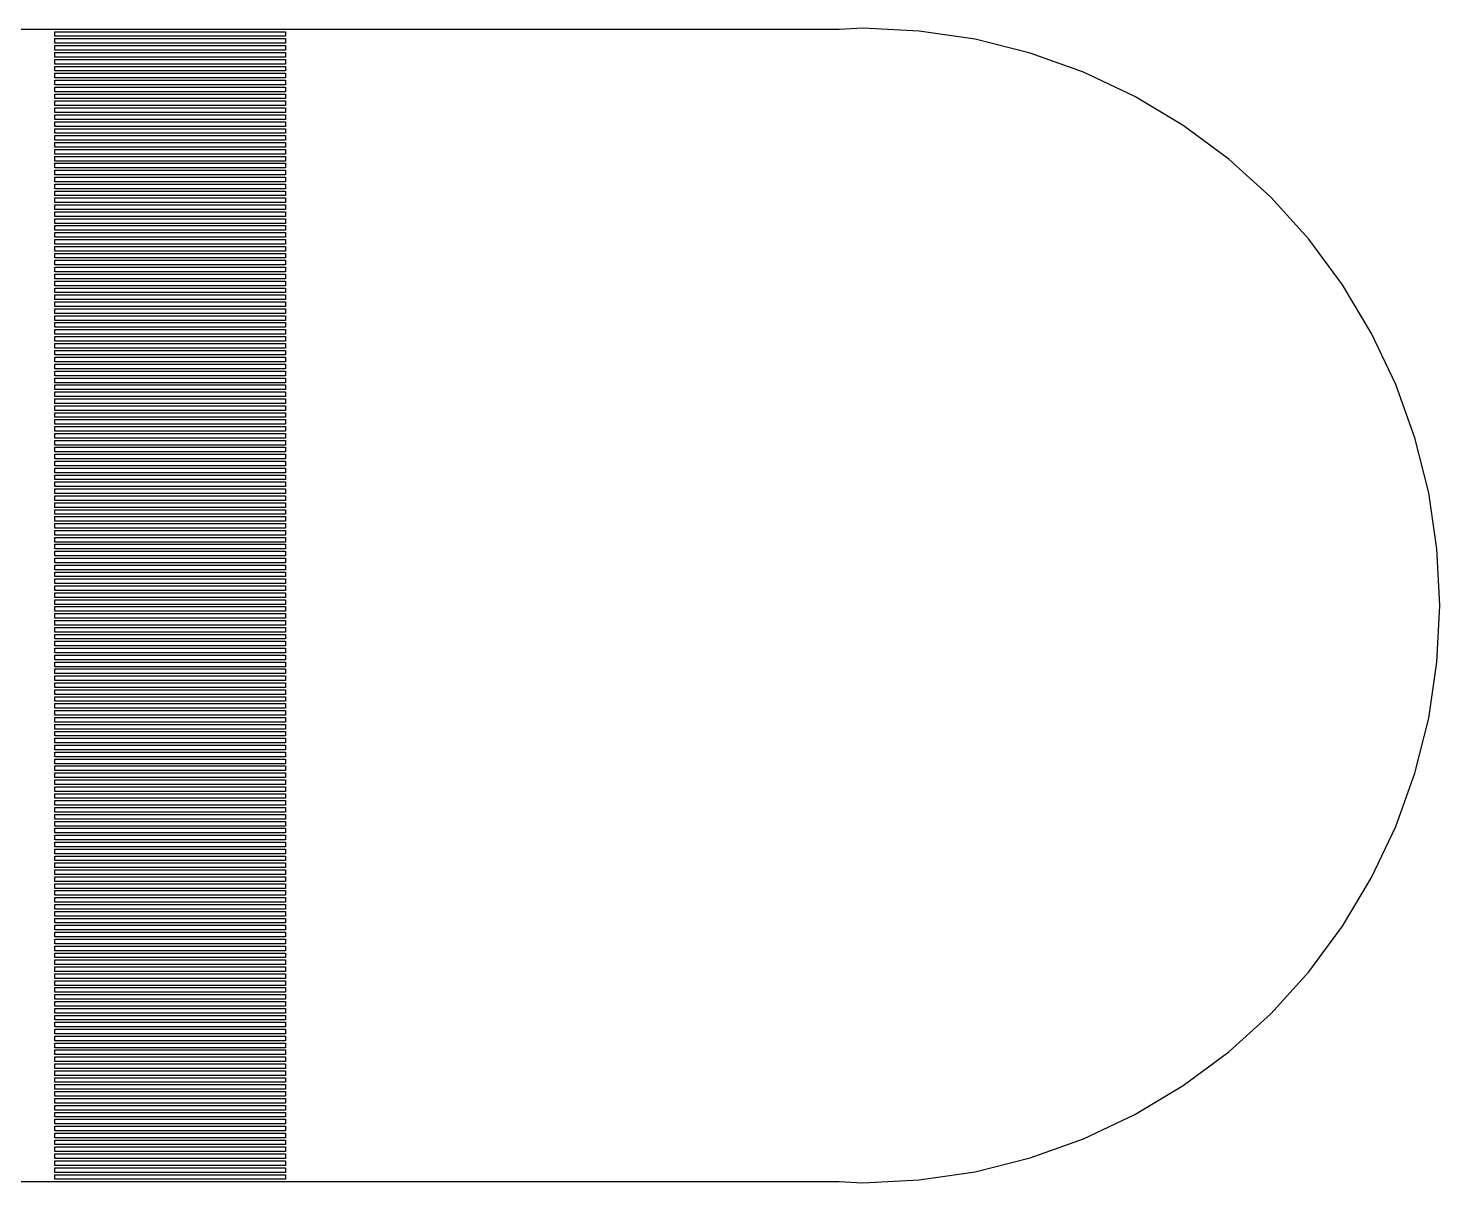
# Model space of a CAD drawing. Extents: x 0.5 to 47.5, y 0.5 to 53.5.
# Drawn here: x 17.39 to 23.5, y 18.5 to 23.5 of the extents above; entities that cross this region are included whole.
import ezdxf

# ---------------------------------------------------------------- set-up
doc = ezdxf.new("R2010")
doc.units = 0

msp = doc.modelspace()

# ---------------------------------------------------------------- linework, layer by layer
for p, q in [((20.8981, 23.495), (15.1019, 23.495)), ((17.5, 23.465), (17.5, 23.485)), ((17.5, 23.485), (18.5, 23.485)), ((18.5, 23.485), (18.5, 23.465)), ((21, 23.5), (20.8981, 23.495)), ((21.245, 23.488), (21, 23.5)), ((21.4877, 23.452), (21.245, 23.488)), ((18.5, 23.465), (17.5, 23.465)), ((17.5, 23.435), (17.5, 23.455)), ((17.5, 23.455), (18.5, 23.455)), ((18.5, 23.435), (17.5, 23.435)), ((17.5, 23.405), (17.5, 23.425)), ((17.5, 23.425), (18.5, 23.425)), ((18.5, 23.455), (18.5, 23.435)), ((18.5, 23.425), (18.5, 23.405)), ((21.7257, 23.3923), (21.4877, 23.452)), ((18.5, 23.405), (17.5, 23.405)), ((17.5, 23.375), (17.5, 23.395)), ((17.5, 23.395), (18.5, 23.395)), ((18.5, 23.375), (17.5, 23.375)), ((17.5, 23.345), (17.5, 23.365)), ((17.5, 23.365), (18.5, 23.365)), ((18.5, 23.395), (18.5, 23.375)), ((18.5, 23.365), (18.5, 23.345)), ((21.9567, 23.3097), (21.7257, 23.3923)), ((18.5, 23.345), (17.5, 23.345)), ((17.5, 23.315), (17.5, 23.335)), ((17.5, 23.335), (18.5, 23.335)), ((18.5, 23.315), (17.5, 23.315)), ((17.5, 23.285), (17.5, 23.305)), ((17.5, 23.305), (18.5, 23.305)), ((18.5, 23.335), (18.5, 23.315)), ((18.5, 23.305), (18.5, 23.285)), ((22.1785, 23.2048), (21.9567, 23.3097)), ((18.5, 23.285), (17.5, 23.285)), ((17.5, 23.255), (17.5, 23.275)), ((17.5, 23.275), (18.5, 23.275)), ((18.5, 23.255), (17.5, 23.255)), ((17.5, 23.225), (17.5, 23.245)), ((17.5, 23.245), (18.5, 23.245)), ((18.5, 23.275), (18.5, 23.255)), ((18.5, 23.245), (18.5, 23.225)), ((18.5, 23.225), (17.5, 23.225)), ((17.5, 23.195), (17.5, 23.215)), ((17.5, 23.215), (18.5, 23.215)), ((18.5, 23.195), (17.5, 23.195)), ((17.5, 23.165), (17.5, 23.185)), ((17.5, 23.185), (18.5, 23.185)), ((18.5, 23.215), (18.5, 23.195)), ((18.5, 23.185), (18.5, 23.165)), ((22.3889, 23.0787), (22.1785, 23.2048)), ((18.5, 23.165), (17.5, 23.165)), ((17.5, 23.135), (17.5, 23.155)), ((17.5, 23.155), (18.5, 23.155)), ((18.5, 23.135), (17.5, 23.135)), ((17.5, 23.105), (17.5, 23.125)), ((17.5, 23.125), (18.5, 23.125)), ((18.5, 23.155), (18.5, 23.135)), ((18.5, 23.125), (18.5, 23.105)), ((18.5, 23.105), (17.5, 23.105)), ((17.5, 23.075), (17.5, 23.095)), ((17.5, 23.095), (18.5, 23.095)), ((18.5, 23.075), (17.5, 23.075)), ((17.5, 23.045), (17.5, 23.065)), ((17.5, 23.065), (18.5, 23.065)), ((18.5, 23.095), (18.5, 23.075)), ((18.5, 23.065), (18.5, 23.045)), ((22.586, 22.9325), (22.3889, 23.0787)), ((18.5, 23.045), (17.5, 23.045)), ((17.5, 23.015), (17.5, 23.035)), ((17.5, 23.035), (18.5, 23.035)), ((18.5, 23.015), (17.5, 23.015)), ((17.5, 22.985), (17.5, 23.005)), ((17.5, 23.005), (18.5, 23.005)), ((18.5, 23.035), (18.5, 23.015)), ((18.5, 23.005), (18.5, 22.985)), ((18.5, 22.985), (17.5, 22.985)), ((17.5, 22.955), (17.5, 22.975)), ((17.5, 22.975), (18.5, 22.975)), ((18.5, 22.955), (17.5, 22.955)), ((17.5, 22.925), (17.5, 22.945)), ((17.5, 22.945), (18.5, 22.945)), ((18.5, 22.975), (18.5, 22.955)), ((18.5, 22.945), (18.5, 22.925)), ((22.7678, 22.7678), (22.586, 22.9325)), ((18.5, 22.925), (17.5, 22.925)), ((17.5, 22.895), (17.5, 22.915)), ((17.5, 22.915), (18.5, 22.915)), ((18.5, 22.895), (17.5, 22.895)), ((17.5, 22.865), (17.5, 22.885)), ((17.5, 22.885), (18.5, 22.885)), ((18.5, 22.915), (18.5, 22.895)), ((18.5, 22.885), (18.5, 22.865)), ((18.5, 22.865), (17.5, 22.865)), ((17.5, 22.835), (17.5, 22.855)), ((17.5, 22.855), (18.5, 22.855)), ((18.5, 22.835), (17.5, 22.835)), ((17.5, 22.805), (17.5, 22.825)), ((17.5, 22.825), (18.5, 22.825)), ((18.5, 22.855), (18.5, 22.835)), ((18.5, 22.825), (18.5, 22.805)), ((18.5, 22.805), (17.5, 22.805)), ((17.5, 22.775), (17.5, 22.795)), ((17.5, 22.795), (18.5, 22.795)), ((18.5, 22.775), (17.5, 22.775)), ((17.5, 22.745), (17.5, 22.765)), ((17.5, 22.765), (18.5, 22.765)), ((18.5, 22.795), (18.5, 22.775)), ((18.5, 22.765), (18.5, 22.745)), ((22.9325, 22.586), (22.7678, 22.7678)), ((18.5, 22.745), (17.5, 22.745)), ((17.5, 22.715), (17.5, 22.735)), ((17.5, 22.735), (18.5, 22.735)), ((18.5, 22.715), (17.5, 22.715)), ((17.5, 22.685), (17.5, 22.705)), ((17.5, 22.705), (18.5, 22.705)), ((18.5, 22.735), (18.5, 22.715)), ((18.5, 22.705), (18.5, 22.685)), ((18.5, 22.685), (17.5, 22.685)), ((17.5, 22.655), (17.5, 22.675)), ((17.5, 22.675), (18.5, 22.675)), ((18.5, 22.655), (17.5, 22.655)), ((17.5, 22.625), (17.5, 22.645)), ((17.5, 22.645), (18.5, 22.645)), ((18.5, 22.675), (18.5, 22.655)), ((18.5, 22.645), (18.5, 22.625)), ((18.5, 22.625), (17.5, 22.625)), ((17.5, 22.595), (17.5, 22.615)), ((17.5, 22.615), (18.5, 22.615)), ((18.5, 22.595), (17.5, 22.595)), ((17.5, 22.565), (17.5, 22.585)), ((17.5, 22.585), (18.5, 22.585)), ((18.5, 22.565), (17.5, 22.565)), ((18.5, 22.615), (18.5, 22.595)), ((18.5, 22.585), (18.5, 22.565)), ((23.0787, 22.3889), (22.9325, 22.586)), ((17.5, 22.535), (17.5, 22.555)), ((17.5, 22.555), (18.5, 22.555)), ((18.5, 22.535), (17.5, 22.535)), ((17.5, 22.505), (17.5, 22.525)), ((17.5, 22.525), (18.5, 22.525)), ((18.5, 22.505), (17.5, 22.505)), ((18.5, 22.555), (18.5, 22.535)), ((18.5, 22.525), (18.5, 22.505)), ((17.5, 22.475), (17.5, 22.495)), ((17.5, 22.495), (18.5, 22.495)), ((18.5, 22.475), (17.5, 22.475)), ((17.5, 22.445), (17.5, 22.465)), ((17.5, 22.465), (18.5, 22.465)), ((18.5, 22.445), (17.5, 22.445)), ((18.5, 22.495), (18.5, 22.475)), ((18.5, 22.465), (18.5, 22.445)), ((17.5, 22.415), (17.5, 22.435)), ((17.5, 22.435), (18.5, 22.435)), ((18.5, 22.415), (17.5, 22.415)), ((17.5, 22.385), (17.5, 22.405)), ((17.5, 22.405), (18.5, 22.405)), ((18.5, 22.385), (17.5, 22.385)), ((18.5, 22.435), (18.5, 22.415)), ((18.5, 22.405), (18.5, 22.385)), ((23.2048, 22.1785), (23.0787, 22.3889)), ((17.5, 22.355), (17.5, 22.375)), ((17.5, 22.375), (18.5, 22.375)), ((18.5, 22.355), (17.5, 22.355)), ((17.5, 22.325), (17.5, 22.345)), ((17.5, 22.345), (18.5, 22.345)), ((18.5, 22.325), (17.5, 22.325)), ((18.5, 22.375), (18.5, 22.355)), ((18.5, 22.345), (18.5, 22.325)), ((17.5, 22.295), (17.5, 22.315)), ((17.5, 22.315), (18.5, 22.315)), ((18.5, 22.295), (17.5, 22.295)), ((17.5, 22.265), (17.5, 22.285)), ((17.5, 22.285), (18.5, 22.285)), ((18.5, 22.265), (17.5, 22.265)), ((18.5, 22.315), (18.5, 22.295)), ((18.5, 22.285), (18.5, 22.265)), ((17.5, 22.235), (17.5, 22.255)), ((17.5, 22.255), (18.5, 22.255)), ((18.5, 22.235), (17.5, 22.235)), ((17.5, 22.205), (17.5, 22.225)), ((17.5, 22.225), (18.5, 22.225)), ((18.5, 22.205), (17.5, 22.205)), ((18.5, 22.255), (18.5, 22.235)), ((18.5, 22.225), (18.5, 22.205)), ((17.5, 22.175), (17.5, 22.195)), ((17.5, 22.195), (18.5, 22.195)), ((18.5, 22.175), (17.5, 22.175)), ((17.5, 22.145), (17.5, 22.165)), ((17.5, 22.165), (18.5, 22.165)), ((18.5, 22.145), (17.5, 22.145)), ((18.5, 22.195), (18.5, 22.175)), ((18.5, 22.165), (18.5, 22.145)), ((23.3097, 21.9567), (23.2048, 22.1785)), ((17.5, 22.115), (17.5, 22.135)), ((17.5, 22.135), (18.5, 22.135)), ((18.5, 22.115), (17.5, 22.115)), ((17.5, 22.085), (17.5, 22.105)), ((17.5, 22.105), (18.5, 22.105)), ((18.5, 22.085), (17.5, 22.085)), ((18.5, 22.135), (18.5, 22.115)), ((18.5, 22.105), (18.5, 22.085)), ((17.5, 22.055), (17.5, 22.075)), ((17.5, 22.075), (18.5, 22.075)), ((18.5, 22.055), (17.5, 22.055)), ((17.5, 22.025), (17.5, 22.045)), ((17.5, 22.045), (18.5, 22.045)), ((18.5, 22.025), (17.5, 22.025)), ((17.5, 21.995), (17.5, 22.015)), ((17.5, 22.015), (18.5, 22.015)), ((18.5, 22.075), (18.5, 22.055)), ((18.5, 22.045), (18.5, 22.025)), ((18.5, 22.015), (18.5, 21.995)), ((18.5, 21.995), (17.5, 21.995)), ((17.5, 21.965), (17.5, 21.985)), ((17.5, 21.985), (18.5, 21.985)), ((18.5, 21.965), (17.5, 21.965)), ((17.5, 21.935), (17.5, 21.955)), ((17.5, 21.955), (18.5, 21.955)), ((18.5, 21.985), (18.5, 21.965)), ((18.5, 21.955), (18.5, 21.935)), ((23.3923, 21.7257), (23.3097, 21.9567)), ((18.5, 21.935), (17.5, 21.935)), ((17.5, 21.905), (17.5, 21.925)), ((17.5, 21.925), (18.5, 21.925)), ((18.5, 21.905), (17.5, 21.905)), ((17.5, 21.875), (17.5, 21.895)), ((17.5, 21.895), (18.5, 21.895)), ((18.5, 21.925), (18.5, 21.905)), ((18.5, 21.895), (18.5, 21.875)), ((18.5, 21.875), (17.5, 21.875)), ((17.5, 21.845), (17.5, 21.865)), ((17.5, 21.865), (18.5, 21.865)), ((18.5, 21.845), (17.5, 21.845)), ((17.5, 21.815), (17.5, 21.835)), ((17.5, 21.835), (18.5, 21.835)), ((18.5, 21.865), (18.5, 21.845)), ((18.5, 21.835), (18.5, 21.815)), ((18.5, 21.815), (17.5, 21.815)), ((17.5, 21.785), (17.5, 21.805)), ((17.5, 21.805), (18.5, 21.805)), ((18.5, 21.785), (17.5, 21.785)), ((17.5, 21.755), (17.5, 21.775)), ((17.5, 21.775), (18.5, 21.775)), ((18.5, 21.805), (18.5, 21.785)), ((18.5, 21.775), (18.5, 21.755)), ((18.5, 21.755), (17.5, 21.755)), ((17.5, 21.725), (17.5, 21.745)), ((17.5, 21.745), (18.5, 21.745)), ((18.5, 21.725), (17.5, 21.725)), ((17.5, 21.695), (17.5, 21.715)), ((17.5, 21.715), (18.5, 21.715)), ((18.5, 21.745), (18.5, 21.725)), ((18.5, 21.715), (18.5, 21.695)), ((23.452, 21.4877), (23.3923, 21.7257)), ((18.5, 21.695), (17.5, 21.695)), ((17.5, 21.665), (17.5, 21.685)), ((17.5, 21.685), (18.5, 21.685)), ((18.5, 21.665), (17.5, 21.665)), ((17.5, 21.635), (17.5, 21.655)), ((17.5, 21.655), (18.5, 21.655)), ((18.5, 21.685), (18.5, 21.665)), ((18.5, 21.655), (18.5, 21.635)), ((18.5, 21.635), (17.5, 21.635)), ((17.5, 21.605), (17.5, 21.625)), ((17.5, 21.625), (18.5, 21.625)), ((18.5, 21.605), (17.5, 21.605)), ((17.5, 21.575), (17.5, 21.595)), ((17.5, 21.595), (18.5, 21.595)), ((18.5, 21.625), (18.5, 21.605)), ((18.5, 21.595), (18.5, 21.575)), ((18.5, 21.575), (17.5, 21.575)), ((17.5, 21.545), (17.5, 21.565)), ((17.5, 21.565), (18.5, 21.565)), ((18.5, 21.545), (17.5, 21.545)), ((17.5, 21.515), (17.5, 21.535)), ((17.5, 21.535), (18.5, 21.535)), ((18.5, 21.565), (18.5, 21.545)), ((18.5, 21.535), (18.5, 21.515)), ((18.5, 21.515), (17.5, 21.515)), ((17.5, 21.485), (17.5, 21.505)), ((17.5, 21.505), (18.5, 21.505)), ((18.5, 21.485), (17.5, 21.485)), ((17.5, 21.455), (17.5, 21.475)), ((17.5, 21.475), (18.5, 21.475)), ((18.5, 21.505), (18.5, 21.485)), ((18.5, 21.475), (18.5, 21.455)), ((23.488, 21.245), (23.452, 21.4877)), ((18.5, 21.455), (17.5, 21.455)), ((17.5, 21.425), (17.5, 21.445)), ((17.5, 21.445), (18.5, 21.445)), ((18.5, 21.425), (17.5, 21.425)), ((17.5, 21.395), (17.5, 21.415)), ((17.5, 21.415), (18.5, 21.415)), ((18.5, 21.445), (18.5, 21.425)), ((18.5, 21.415), (18.5, 21.395)), ((18.5, 21.395), (17.5, 21.395)), ((17.5, 21.365), (17.5, 21.385)), ((17.5, 21.385), (18.5, 21.385)), ((18.5, 21.365), (17.5, 21.365)), ((17.5, 21.335), (17.5, 21.355)), ((17.5, 21.355), (18.5, 21.355)), ((18.5, 21.385), (18.5, 21.365)), ((18.5, 21.355), (18.5, 21.335)), ((18.5, 21.335), (17.5, 21.335)), ((17.5, 21.305), (17.5, 21.325)), ((17.5, 21.325), (18.5, 21.325)), ((18.5, 21.305), (17.5, 21.305)), ((17.5, 21.275), (17.5, 21.295)), ((17.5, 21.295), (18.5, 21.295)), ((18.5, 21.325), (18.5, 21.305)), ((18.5, 21.295), (18.5, 21.275)), ((18.5, 21.275), (17.5, 21.275)), ((17.5, 21.245), (17.5, 21.265)), ((17.5, 21.265), (18.5, 21.265)), ((18.5, 21.245), (17.5, 21.245)), ((17.5, 21.215), (17.5, 21.235)), ((17.5, 21.235), (18.5, 21.235)), ((18.5, 21.265), (18.5, 21.245)), ((18.5, 21.235), (18.5, 21.215)), ((23.5, 21), (23.488, 21.245)), ((18.5, 21.215), (17.5, 21.215)), ((17.5, 21.185), (17.5, 21.205)), ((17.5, 21.205), (18.5, 21.205)), ((18.5, 21.185), (17.5, 21.185)), ((17.5, 21.155), (17.5, 21.175)), ((17.5, 21.175), (18.5, 21.175)), ((18.5, 21.205), (18.5, 21.185)), ((18.5, 21.175), (18.5, 21.155)), ((18.5, 21.155), (17.5, 21.155)), ((17.5, 21.125), (17.5, 21.145)), ((17.5, 21.145), (18.5, 21.145)), ((18.5, 21.125), (17.5, 21.125)), ((17.5, 21.095), (17.5, 21.115)), ((17.5, 21.115), (18.5, 21.115)), ((18.5, 21.145), (18.5, 21.125)), ((18.5, 21.115), (18.5, 21.095)), ((18.5, 21.095), (17.5, 21.095)), ((17.5, 21.065), (17.5, 21.085)), ((17.5, 21.085), (18.5, 21.085)), ((18.5, 21.065), (17.5, 21.065)), ((17.5, 21.035), (17.5, 21.055)), ((17.5, 21.055), (18.5, 21.055)), ((18.5, 21.085), (18.5, 21.065)), ((18.5, 21.055), (18.5, 21.035)), ((18.5, 21.035), (17.5, 21.035)), ((17.5, 21.005), (17.5, 21.025)), ((17.5, 21.025), (18.5, 21.025)), ((18.5, 21.005), (17.5, 21.005)), ((17.5, 20.975), (17.5, 20.995)), ((17.5, 20.995), (18.5, 20.995)), ((18.5, 20.975), (17.5, 20.975)), ((18.5, 21.025), (18.5, 21.005)), ((18.5, 20.995), (18.5, 20.975)), ((23.488, 20.755), (23.5, 21)), ((17.5, 20.945), (17.5, 20.965)), ((17.5, 20.965), (18.5, 20.965)), ((18.5, 20.945), (17.5, 20.945)), ((17.5, 20.915), (17.5, 20.935)), ((17.5, 20.935), (18.5, 20.935)), ((18.5, 20.915), (17.5, 20.915)), ((18.5, 20.965), (18.5, 20.945)), ((18.5, 20.935), (18.5, 20.915)), ((17.5, 20.885), (17.5, 20.905)), ((17.5, 20.905), (18.5, 20.905)), ((18.5, 20.885), (17.5, 20.885)), ((17.5, 20.855), (17.5, 20.875)), ((17.5, 20.875), (18.5, 20.875)), ((18.5, 20.855), (17.5, 20.855)), ((18.5, 20.905), (18.5, 20.885)), ((18.5, 20.875), (18.5, 20.855)), ((17.5, 20.825), (17.5, 20.845)), ((17.5, 20.845), (18.5, 20.845)), ((18.5, 20.825), (17.5, 20.825)), ((17.5, 20.795), (17.5, 20.815)), ((17.5, 20.815), (18.5, 20.815)), ((18.5, 20.795), (17.5, 20.795)), ((18.5, 20.845), (18.5, 20.825)), ((18.5, 20.815), (18.5, 20.795)), ((17.5, 20.765), (17.5, 20.785)), ((17.5, 20.785), (18.5, 20.785)), ((18.5, 20.765), (17.5, 20.765)), ((17.5, 20.735), (17.5, 20.755)), ((17.5, 20.755), (18.5, 20.755)), ((18.5, 20.735), (17.5, 20.735)), ((18.5, 20.785), (18.5, 20.765)), ((18.5, 20.755), (18.5, 20.735)), ((23.452, 20.5123), (23.488, 20.755)), ((17.5, 20.705), (17.5, 20.725)), ((17.5, 20.725), (18.5, 20.725)), ((18.5, 20.705), (17.5, 20.705)), ((17.5, 20.675), (17.5, 20.695)), ((17.5, 20.695), (18.5, 20.695)), ((18.5, 20.675), (17.5, 20.675)), ((18.5, 20.725), (18.5, 20.705)), ((18.5, 20.695), (18.5, 20.675)), ((17.5, 20.645), (17.5, 20.665)), ((17.5, 20.665), (18.5, 20.665)), ((18.5, 20.645), (17.5, 20.645)), ((17.5, 20.615), (17.5, 20.635)), ((17.5, 20.635), (18.5, 20.635)), ((18.5, 20.615), (17.5, 20.615)), ((18.5, 20.665), (18.5, 20.645)), ((18.5, 20.635), (18.5, 20.615)), ((17.5, 20.585), (17.5, 20.605)), ((17.5, 20.605), (18.5, 20.605)), ((18.5, 20.585), (17.5, 20.585)), ((17.5, 20.555), (17.5, 20.575)), ((17.5, 20.575), (18.5, 20.575)), ((18.5, 20.555), (17.5, 20.555)), ((18.5, 20.605), (18.5, 20.585)), ((18.5, 20.575), (18.5, 20.555)), ((17.5, 20.525), (17.5, 20.545)), ((17.5, 20.545), (18.5, 20.545)), ((18.5, 20.525), (17.5, 20.525)), ((17.5, 20.495), (17.5, 20.515)), ((17.5, 20.515), (18.5, 20.515)), ((18.5, 20.495), (17.5, 20.495)), ((18.5, 20.545), (18.5, 20.525)), ((18.5, 20.515), (18.5, 20.495)), ((23.3923, 20.2743), (23.452, 20.5123)), ((17.5, 20.465), (17.5, 20.485)), ((17.5, 20.485), (18.5, 20.485)), ((18.5, 20.465), (17.5, 20.465)), ((17.5, 20.435), (17.5, 20.455)), ((17.5, 20.455), (18.5, 20.455)), ((18.5, 20.435), (17.5, 20.435)), ((17.5, 20.405), (17.5, 20.425)), ((17.5, 20.425), (18.5, 20.425)), ((18.5, 20.485), (18.5, 20.465)), ((18.5, 20.455), (18.5, 20.435)), ((18.5, 20.425), (18.5, 20.405)), ((18.5, 20.405), (17.5, 20.405)), ((17.5, 20.375), (17.5, 20.395)), ((17.5, 20.395), (18.5, 20.395)), ((18.5, 20.375), (17.5, 20.375)), ((17.5, 20.345), (17.5, 20.365)), ((17.5, 20.365), (18.5, 20.365)), ((18.5, 20.395), (18.5, 20.375)), ((18.5, 20.365), (18.5, 20.345)), ((18.5, 20.345), (17.5, 20.345)), ((17.5, 20.315), (17.5, 20.335)), ((17.5, 20.335), (18.5, 20.335)), ((18.5, 20.315), (17.5, 20.315)), ((17.5, 20.285), (17.5, 20.305)), ((17.5, 20.305), (18.5, 20.305)), ((18.5, 20.335), (18.5, 20.315)), ((18.5, 20.305), (18.5, 20.285)), ((18.5, 20.285), (17.5, 20.285)), ((17.5, 20.255), (17.5, 20.275)), ((17.5, 20.275), (18.5, 20.275)), ((18.5, 20.255), (17.5, 20.255)), ((17.5, 20.225), (17.5, 20.245)), ((17.5, 20.245), (18.5, 20.245)), ((18.5, 20.275), (18.5, 20.255)), ((18.5, 20.245), (18.5, 20.225)), ((23.3097, 20.0433), (23.3923, 20.2743)), ((18.5, 20.225), (17.5, 20.225)), ((17.5, 20.195), (17.5, 20.215)), ((17.5, 20.215), (18.5, 20.215)), ((18.5, 20.195), (17.5, 20.195)), ((17.5, 20.165), (17.5, 20.185)), ((17.5, 20.185), (18.5, 20.185)), ((18.5, 20.215), (18.5, 20.195)), ((18.5, 20.185), (18.5, 20.165)), ((18.5, 20.165), (17.5, 20.165)), ((17.5, 20.135), (17.5, 20.155)), ((17.5, 20.155), (18.5, 20.155)), ((18.5, 20.135), (17.5, 20.135)), ((17.5, 20.105), (17.5, 20.125)), ((17.5, 20.125), (18.5, 20.125)), ((18.5, 20.155), (18.5, 20.135)), ((18.5, 20.125), (18.5, 20.105)), ((18.5, 20.105), (17.5, 20.105)), ((17.5, 20.075), (17.5, 20.095)), ((17.5, 20.095), (18.5, 20.095)), ((18.5, 20.075), (17.5, 20.075)), ((17.5, 20.045), (17.5, 20.065)), ((17.5, 20.065), (18.5, 20.065)), ((18.5, 20.095), (18.5, 20.075)), ((18.5, 20.065), (18.5, 20.045)), ((18.5, 20.045), (17.5, 20.045)), ((17.5, 20.015), (17.5, 20.035)), ((17.5, 20.035), (18.5, 20.035)), ((18.5, 20.015), (17.5, 20.015)), ((17.5, 19.985), (17.5, 20.005)), ((17.5, 20.005), (18.5, 20.005)), ((18.5, 20.035), (18.5, 20.015)), ((18.5, 20.005), (18.5, 19.985)), ((23.2048, 19.8215), (23.3097, 20.0433)), ((18.5, 19.985), (17.5, 19.985)), ((17.5, 19.955), (17.5, 19.975)), ((17.5, 19.975), (18.5, 19.975)), ((18.5, 19.955), (17.5, 19.955)), ((17.5, 19.925), (17.5, 19.945)), ((17.5, 19.945), (18.5, 19.945)), ((18.5, 19.975), (18.5, 19.955)), ((18.5, 19.945), (18.5, 19.925)), ((18.5, 19.925), (17.5, 19.925)), ((17.5, 19.895), (17.5, 19.915)), ((17.5, 19.915), (18.5, 19.915)), ((18.5, 19.895), (17.5, 19.895)), ((17.5, 19.865), (17.5, 19.885)), ((17.5, 19.885), (18.5, 19.885)), ((18.5, 19.915), (18.5, 19.895)), ((18.5, 19.885), (18.5, 19.865)), ((18.5, 19.865), (17.5, 19.865)), ((17.5, 19.835), (17.5, 19.855)), ((17.5, 19.855), (18.5, 19.855)), ((18.5, 19.835), (17.5, 19.835)), ((17.5, 19.805), (17.5, 19.825)), ((17.5, 19.825), (18.5, 19.825)), ((18.5, 19.855), (18.5, 19.835)), ((18.5, 19.825), (18.5, 19.805)), ((23.0787, 19.6111), (23.2048, 19.8215)), ((18.5, 19.805), (17.5, 19.805)), ((17.5, 19.775), (17.5, 19.795)), ((17.5, 19.795), (18.5, 19.795)), ((18.5, 19.775), (17.5, 19.775)), ((17.5, 19.745), (17.5, 19.765)), ((17.5, 19.765), (18.5, 19.765)), ((18.5, 19.795), (18.5, 19.775)), ((18.5, 19.765), (18.5, 19.745)), ((18.5, 19.745), (17.5, 19.745)), ((17.5, 19.715), (17.5, 19.735)), ((17.5, 19.735), (18.5, 19.735)), ((18.5, 19.715), (17.5, 19.715)), ((17.5, 19.685), (17.5, 19.705)), ((17.5, 19.705), (18.5, 19.705)), ((18.5, 19.735), (18.5, 19.715)), ((18.5, 19.705), (18.5, 19.685)), ((18.5, 19.685), (17.5, 19.685)), ((17.5, 19.655), (17.5, 19.675)), ((17.5, 19.675), (18.5, 19.675)), ((18.5, 19.655), (17.5, 19.655)), ((17.5, 19.625), (17.5, 19.645)), ((17.5, 19.645), (18.5, 19.645)), ((18.5, 19.675), (18.5, 19.655)), ((18.5, 19.645), (18.5, 19.625)), ((18.5, 19.625), (17.5, 19.625)), ((17.5, 19.595), (17.5, 19.615)), ((17.5, 19.615), (18.5, 19.615)), ((18.5, 19.595), (17.5, 19.595)), ((17.5, 19.565), (17.5, 19.585)), ((17.5, 19.585), (18.5, 19.585)), ((18.5, 19.615), (18.5, 19.595)), ((18.5, 19.585), (18.5, 19.565)), ((22.9325, 19.414), (23.0787, 19.6111)), ((18.5, 19.565), (17.5, 19.565)), ((17.5, 19.535), (17.5, 19.555)), ((17.5, 19.555), (18.5, 19.555)), ((18.5, 19.535), (17.5, 19.535)), ((17.5, 19.505), (17.5, 19.525)), ((17.5, 19.525), (18.5, 19.525)), ((18.5, 19.555), (18.5, 19.535)), ((18.5, 19.525), (18.5, 19.505)), ((18.5, 19.505), (17.5, 19.505)), ((17.5, 19.475), (17.5, 19.495)), ((17.5, 19.495), (18.5, 19.495)), ((18.5, 19.475), (17.5, 19.475)), ((17.5, 19.445), (17.5, 19.465)), ((17.5, 19.465), (18.5, 19.465)), ((18.5, 19.495), (18.5, 19.475)), ((18.5, 19.465), (18.5, 19.445)), ((18.5, 19.445), (17.5, 19.445)), ((17.5, 19.415), (17.5, 19.435)), ((17.5, 19.435), (18.5, 19.435)), ((18.5, 19.415), (17.5, 19.415)), ((17.5, 19.385), (17.5, 19.405)), ((17.5, 19.405), (18.5, 19.405)), ((18.5, 19.385), (17.5, 19.385)), ((18.5, 19.435), (18.5, 19.415)), ((18.5, 19.405), (18.5, 19.385)), ((22.7678, 19.2322), (22.9325, 19.414)), ((17.5, 19.355), (17.5, 19.375)), ((17.5, 19.375), (18.5, 19.375)), ((18.5, 19.355), (17.5, 19.355)), ((17.5, 19.325), (17.5, 19.345)), ((17.5, 19.345), (18.5, 19.345)), ((18.5, 19.325), (17.5, 19.325)), ((18.5, 19.375), (18.5, 19.355)), ((18.5, 19.345), (18.5, 19.325)), ((17.5, 19.295), (17.5, 19.315)), ((17.5, 19.315), (18.5, 19.315)), ((18.5, 19.295), (17.5, 19.295)), ((17.5, 19.265), (17.5, 19.285)), ((17.5, 19.285), (18.5, 19.285)), ((18.5, 19.265), (17.5, 19.265)), ((18.5, 19.315), (18.5, 19.295)), ((18.5, 19.285), (18.5, 19.265)), ((17.5, 19.235), (17.5, 19.255)), ((17.5, 19.255), (18.5, 19.255)), ((18.5, 19.235), (17.5, 19.235)), ((17.5, 19.205), (17.5, 19.225)), ((17.5, 19.225), (18.5, 19.225)), ((18.5, 19.205), (17.5, 19.205)), ((18.5, 19.255), (18.5, 19.235)), ((18.5, 19.225), (18.5, 19.205)), ((22.586, 19.0675), (22.7678, 19.2322)), ((17.5, 19.175), (17.5, 19.195)), ((17.5, 19.195), (18.5, 19.195)), ((18.5, 19.175), (17.5, 19.175)), ((17.5, 19.145), (17.5, 19.165)), ((17.5, 19.165), (18.5, 19.165)), ((18.5, 19.145), (17.5, 19.145)), ((18.5, 19.195), (18.5, 19.175)), ((18.5, 19.165), (18.5, 19.145)), ((17.5, 19.115), (17.5, 19.135)), ((17.5, 19.135), (18.5, 19.135)), ((18.5, 19.115), (17.5, 19.115)), ((17.5, 19.085), (17.5, 19.105)), ((17.5, 19.105), (18.5, 19.105)), ((18.5, 19.085), (17.5, 19.085)), ((18.5, 19.135), (18.5, 19.115)), ((18.5, 19.105), (18.5, 19.085)), ((17.5, 19.055), (17.5, 19.075)), ((17.5, 19.075), (18.5, 19.075)), ((18.5, 19.055), (17.5, 19.055)), ((17.5, 19.025), (17.5, 19.045)), ((17.5, 19.045), (18.5, 19.045)), ((18.5, 19.025), (17.5, 19.025)), ((18.5, 19.075), (18.5, 19.055)), ((18.5, 19.045), (18.5, 19.025)), ((22.3889, 18.9213), (22.586, 19.0675)), ((17.5, 18.995), (17.5, 19.015)), ((17.5, 19.015), (18.5, 19.015)), ((18.5, 18.995), (17.5, 18.995)), ((17.5, 18.965), (17.5, 18.985)), ((17.5, 18.985), (18.5, 18.985)), ((18.5, 18.965), (17.5, 18.965)), ((18.5, 19.015), (18.5, 18.995)), ((18.5, 18.985), (18.5, 18.965)), ((17.5, 18.935), (17.5, 18.955)), ((17.5, 18.955), (18.5, 18.955)), ((18.5, 18.935), (17.5, 18.935)), ((17.5, 18.905), (17.5, 18.925)), ((17.5, 18.925), (18.5, 18.925)), ((18.5, 18.905), (17.5, 18.905)), ((18.5, 18.955), (18.5, 18.935)), ((18.5, 18.925), (18.5, 18.905)), ((22.1785, 18.7952), (22.3889, 18.9213)), ((17.5, 18.875), (17.5, 18.895)), ((17.5, 18.895), (18.5, 18.895)), ((18.5, 18.875), (17.5, 18.875)), ((17.5, 18.845), (17.5, 18.865)), ((17.5, 18.865), (18.5, 18.865)), ((18.5, 18.845), (17.5, 18.845)), ((17.5, 18.815), (17.5, 18.835)), ((17.5, 18.835), (18.5, 18.835)), ((18.5, 18.895), (18.5, 18.875)), ((18.5, 18.865), (18.5, 18.845)), ((18.5, 18.835), (18.5, 18.815)), ((18.5, 18.815), (17.5, 18.815)), ((17.5, 18.785), (17.5, 18.805)), ((17.5, 18.805), (18.5, 18.805)), ((18.5, 18.785), (17.5, 18.785)), ((17.5, 18.755), (17.5, 18.775)), ((17.5, 18.775), (18.5, 18.775)), ((18.5, 18.805), (18.5, 18.785)), ((18.5, 18.775), (18.5, 18.755)), ((21.9567, 18.6903), (22.1785, 18.7952)), ((18.5, 18.755), (17.5, 18.755)), ((17.5, 18.725), (17.5, 18.745)), ((17.5, 18.745), (18.5, 18.745)), ((18.5, 18.725), (17.5, 18.725)), ((17.5, 18.695), (17.5, 18.715)), ((17.5, 18.715), (18.5, 18.715)), ((18.5, 18.745), (18.5, 18.725)), ((18.5, 18.715), (18.5, 18.695)), ((18.5, 18.695), (17.5, 18.695)), ((17.5, 18.665), (17.5, 18.685)), ((17.5, 18.685), (18.5, 18.685)), ((18.5, 18.665), (17.5, 18.665)), ((17.5, 18.635), (17.5, 18.655)), ((17.5, 18.655), (18.5, 18.655)), ((18.5, 18.685), (18.5, 18.665)), ((18.5, 18.655), (18.5, 18.635)), ((21.7257, 18.6077), (21.9567, 18.6903)), ((18.5, 18.635), (17.5, 18.635)), ((17.5, 18.605), (17.5, 18.625)), ((17.5, 18.625), (18.5, 18.625)), ((18.5, 18.605), (17.5, 18.605)), ((17.5, 18.575), (17.5, 18.595)), ((17.5, 18.595), (18.5, 18.595)), ((18.5, 18.625), (18.5, 18.605)), ((18.5, 18.595), (18.5, 18.575)), ((21.4877, 18.548), (21.7257, 18.6077)), ((18.5, 18.575), (17.5, 18.575)), ((17.5, 18.545), (17.5, 18.565)), ((17.5, 18.565), (18.5, 18.565)), ((18.5, 18.545), (17.5, 18.545)), ((17.5, 18.515), (17.5, 18.535)), ((17.5, 18.535), (18.5, 18.535)), ((18.5, 18.565), (18.5, 18.545)), ((18.5, 18.535), (18.5, 18.515)), ((21.245, 18.512), (21.4877, 18.548)), ((15.1019, 18.505), (20.8981, 18.505)), ((18.5, 18.515), (17.5, 18.515)), ((20.8981, 18.505), (21, 18.5)), ((21, 18.5), (21.245, 18.512))]:
    msp.add_line(p, q)

doc.saveas('drawing.dxf')
